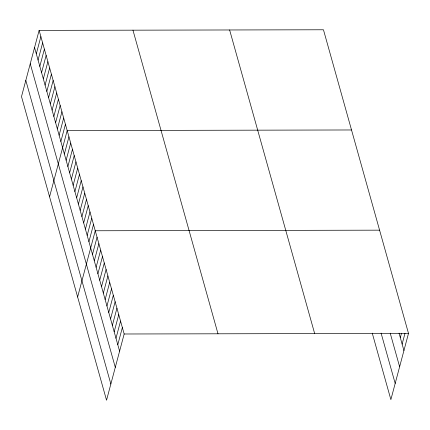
<?xml version="1.0" encoding="UTF-8"?>
<svg xmlns="http://www.w3.org/2000/svg" width="430" height="430" viewBox="0 0 430 430"><rect width="100%" height="100%" fill="white"/><g stroke="black" fill="none" stroke-linecap="round" stroke-linejoin="round"><path stroke-width="0.64" d="M39.125 30.369L21.5 96.605L106.543 400.228L124.168 333.997L39.125 30.369L323.457 29.772L408.5 333.395L390.875 399.631L372.262 333.175M36.308 53.804L40.877 36.631M38.066 60.066L42.629 42.892M39.818 66.328L44.387 49.154M41.57 72.589L46.139 55.422M43.328 78.851L47.891 61.684M45.08 85.113L49.649 67.945M46.832 91.375L51.401 74.207M48.59 97.637L53.153 80.469M50.342 103.899L54.911 86.731M52.094 110.161L56.663 92.993M53.852 116.422L58.416 99.255M55.604 122.684L60.173 105.517M57.357 128.946L61.925 111.778M59.114 135.213L63.683 118.04M60.866 141.475L65.435 124.302M49.563 196.8L67.188 130.564L351.52 129.968M64.376 153.999L68.945 136.826M66.129 160.261L70.697 143.093M67.881 166.523L72.45 149.355M69.638 172.785L74.207 155.617M71.391 179.047L75.959 161.879M73.143 185.308L77.712 168.141M74.901 191.57L79.469 174.403M76.653 197.832L81.222 180.665M78.405 204.094L82.974 186.926M80.163 210.356L84.731 193.188M81.915 216.623L86.484 199.45M83.667 222.885L88.236 205.712M85.425 229.147L89.994 211.974M87.177 235.409L91.746 218.236M88.929 241.671L93.498 224.503M77.631 296.996L95.256 230.765L379.582 230.163M92.493 254.383L97.062 237.215M94.299 260.838L98.868 243.665M96.105 267.288L100.674 250.12M97.916 273.738L102.48 256.57M99.722 280.193L104.291 263.02M101.528 286.643L106.097 269.476M103.334 293.099L107.903 275.926M105.14 299.549L109.709 282.381M106.952 305.999L111.52 288.831M108.758 312.454L113.326 295.281M110.564 318.904L115.132 301.736M112.37 325.354L116.938 308.186M114.181 331.81L118.744 314.636M115.987 338.26L120.556 321.092M117.793 344.715L122.362 327.542M400.319 337.663L401.502 333.212M402.125 344.113L405.001 333.304M124.168 333.997L408.5 333.395M399.051 333.142L403.931 350.563M390.225 333.207L399.626 366.758M381.087 333.11L395.186 383.436M229.625 29.971L314.669 333.594M132.951 30.17L217.999 333.798M34.556 47.542L119.599 351.165M30.245 63.731L115.294 367.354M25.811 80.415L110.854 384.038"/></g></svg>
